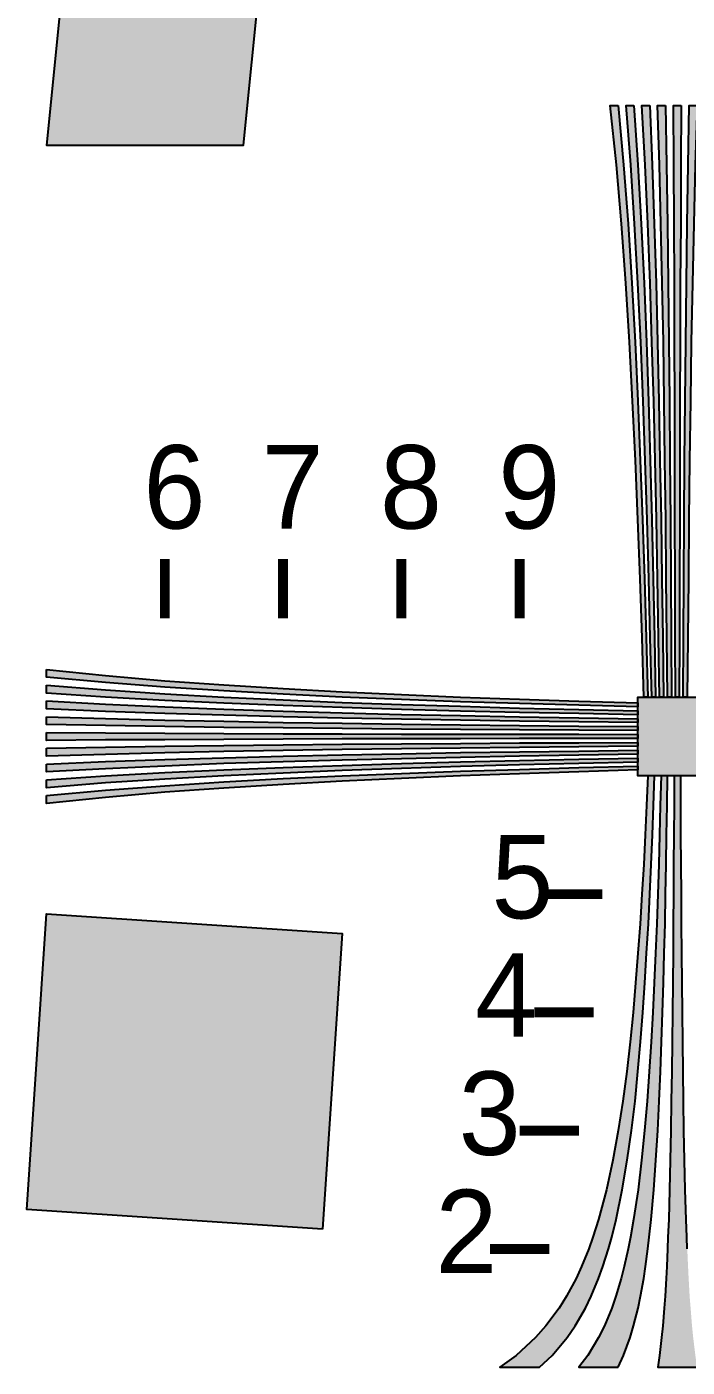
# Model space of a CAD drawing. Header units: millimetres. Extents: x 0 to 297, y 0 to 210.
# Drawn here: x 217.6 to 246.9, y 33.3 to 92.7 of the extents above; entities that cross this region are included whole.
import ezdxf

# ---------------------------------------------------------------- set-up
doc = ezdxf.new("R2010")
doc.units = ezdxf.units.MM
for name, color, linetype in [('LABELS', 7, 'Continuous'), ('PERIPHERY', 7, 'Continuous'), ('SFR', 7, 'Continuous')]:
    doc.layers.add(name, color=color, linetype=linetype)

msp = doc.modelspace()

# ---------------------------------------------------------------- hatches: boundary and pattern name
at = {"layer": 'PERIPHERY', "true_color": 0x000000}
h = msp.add_hatch(color=7, dxfattribs=at)
h.dxf.hatch_style = 1
h.paths.add_polyline_path([(243.817, 89.25), (244.053, 86.625), (244.254, 84), (244.421, 81.375), (244.569, 78.75), (244.692, 76.125), (244.797, 73.5), (244.902, 70.875), (244.98, 68.25), (245.059, 65.625), (245.129, 63), (244.955, 63), (244.876, 65.625), (244.788, 68.25), (244.692, 70.875), (244.578, 73.5), (244.456, 76.125), (244.316, 78.75), (244.15, 81.375), (243.966, 84), (243.738, 86.625), (243.467, 89.25), (243.817, 89.25)])
h = msp.add_hatch(color=7, dxfattribs=at)
h.dxf.hatch_style = 1
h.paths.add_polyline_path([(244.517, 89.25), (244.692, 86.625), (244.84, 84), (244.963, 81.375), (245.068, 78.75), (245.155, 76.125), (245.234, 73.5), (245.313, 70.875), (245.374, 68.25), (245.427, 65.625), (245.479, 63), (245.304, 63), (245.243, 65.625), (245.182, 68.25), (245.103, 70.875), (245.016, 73.5), (244.928, 76.125), (244.815, 78.75), (244.692, 81.375), (244.544, 84), (244.377, 86.625), (244.167, 89.25), (244.517, 89.25)])
h = msp.add_hatch(color=7, dxfattribs=at)
h.dxf.hatch_style = 1
h.paths.add_polyline_path([(245.217, 89.25), (245.331, 86.625), (245.418, 84), (245.497, 81.375), (245.567, 78.75), (245.628, 76.125), (245.672, 73.5), (245.725, 70.875), (245.76, 68.25), (245.794, 65.625), (245.829, 63), (245.655, 63), (245.611, 65.625), (245.567, 68.25), (245.514, 70.875), (245.453, 73.5), (245.392, 76.125), (245.313, 78.75), (245.234, 81.375), (245.129, 84), (245.007, 86.625), (244.867, 89.25), (245.217, 89.25)])
h = msp.add_hatch(color=7, dxfattribs=at)
h.dxf.hatch_style = 1
h.paths.add_polyline_path([(245.917, 89.25), (245.961, 86.625), (246.005, 84), (246.04, 81.375), (246.066, 78.75), (246.092, 76.125), (246.11, 73.5), (246.136, 70.875), (246.153, 68.25), (246.162, 65.625), (246.18, 63), (246.005, 63), (245.979, 65.625), (245.952, 68.25), (245.926, 70.875), (245.891, 73.5), (245.856, 76.125), (245.822, 78.75), (245.769, 81.375), (245.716, 84), (245.646, 86.625), (245.568, 89.25), (245.917, 89.25)])
h = msp.add_hatch(color=7, dxfattribs=at)
h.dxf.hatch_style = 1
h.paths.add_polyline_path([(246.617, 89.25), (246.599, 86.625), (246.591, 84), (246.573, 81.375), (246.564, 78.75), (246.556, 76.125), (246.547, 73.5), (246.547, 70.875), (246.539, 68.25), (246.539, 65.625), (246.53, 63), (246.355, 63), (246.346, 65.625), (246.346, 68.25), (246.338, 70.875), (246.329, 73.5), (246.329, 76.125), (246.32, 78.75), (246.312, 81.375), (246.294, 84), (246.286, 86.625), (246.268, 89.25), (246.617, 89.25)])
h = msp.add_hatch(color=7, dxfattribs=at)
h.dxf.hatch_style = 1
h.paths.add_polyline_path([(247.317, 89.25), (247.238, 86.625), (247.168, 84), (247.116, 81.375), (247.063, 78.75), (247.028, 76.125), (246.984, 73.5), (246.958, 70.875), (246.932, 68.25), (246.905, 65.625), (246.879, 63), (246.704, 63), (246.722, 65.625), (246.73, 68.25), (246.748, 70.875), (246.766, 73.5), (246.792, 76.125), (246.818, 78.75), (246.845, 81.375), (246.879, 84), (246.923, 86.625), (246.967, 89.25), (247.317, 89.25)])
h = msp.add_hatch(color=7, dxfattribs=at)
h.dxf.hatch_style = 1
h.paths.add_polyline_path([(218.442, 64.224), (221.067, 63.953), (223.692, 63.725), (226.317, 63.542), (228.942, 63.375), (231.567, 63.235), (234.192, 63.104), (236.817, 62.999), (239.442, 62.902), (242.067, 62.815), (244.692, 62.736), (244.692, 62.561), (242.067, 62.631), (239.442, 62.71), (236.817, 62.789), (234.192, 62.885), (231.567, 62.999), (228.942, 63.122), (226.317, 63.27), (223.692, 63.436), (221.067, 63.637), (218.442, 63.874), (218.442, 64.224)])
h = msp.add_hatch(color=7, dxfattribs=at)
h.dxf.hatch_style = 1
h.paths.add_polyline_path([(218.442, 63.524), (221.067, 63.314), (223.692, 63.147), (226.317, 62.999), (228.942, 62.877), (231.567, 62.763), (234.192, 62.666), (236.817, 62.588), (239.442, 62.509), (242.067, 62.448), (244.692, 62.387), (244.692, 62.212), (242.067, 62.264), (239.442, 62.317), (236.817, 62.378), (234.192, 62.448), (231.567, 62.536), (228.942, 62.623), (226.317, 62.728), (223.692, 62.85), (221.067, 62.999), (218.442, 63.174), (218.442, 63.524)])
h = msp.add_hatch(color=7, dxfattribs=at)
h.dxf.hatch_style = 1
h.paths.add_polyline_path([(218.442, 62.824), (221.067, 62.684), (223.692, 62.561), (226.317, 62.456), (228.942, 62.378), (231.567, 62.299), (234.192, 62.229), (236.817, 62.176), (239.442, 62.124), (242.067, 62.08), (244.692, 62.036), (244.692, 61.861), (242.067, 61.896), (239.442, 61.931), (236.817, 61.966), (234.192, 62.01), (231.567, 62.062), (228.942, 62.123), (226.317, 62.193), (223.692, 62.272), (221.067, 62.359), (218.442, 62.473), (218.442, 62.824)])
h = msp.add_hatch(color=7, dxfattribs=at)
h.dxf.hatch_style = 1
h.paths.add_polyline_path([(248.192, 59.5), (244.692, 59.5), (244.692, 63), (248.192, 63), (248.192, 59.5)])
h = msp.add_hatch(color=7, dxfattribs=at)
h.dxf.hatch_style = 1
h.paths.add_polyline_path([(218.442, 62.124), (221.067, 62.045), (223.692, 61.975), (226.317, 61.923), (228.942, 61.87), (231.567, 61.835), (234.192, 61.791), (236.817, 61.765), (239.442, 61.739), (242.067, 61.712), (244.692, 61.686), (244.692, 61.511), (242.067, 61.529), (239.442, 61.537), (236.817, 61.555), (234.192, 61.573), (231.567, 61.599), (228.942, 61.625), (226.317, 61.652), (223.692, 61.687), (221.067, 61.73), (218.442, 61.774), (218.442, 62.124)])
h = msp.add_hatch(color=7, dxfattribs=at)
h.dxf.hatch_style = 1
h.paths.add_polyline_path([(218.442, 61.424), (221.067, 61.406), (223.692, 61.398), (226.317, 61.38), (228.942, 61.371), (231.567, 61.363), (234.192, 61.354), (236.817, 61.354), (239.442, 61.345), (242.067, 61.345), (244.692, 61.336), (244.692, 61.162), (242.067, 61.153), (239.442, 61.153), (236.817, 61.144), (234.192, 61.136), (231.567, 61.136), (228.942, 61.127), (226.317, 61.119), (223.692, 61.101), (221.067, 61.092), (218.442, 61.075), (218.442, 61.424)])
h = msp.add_hatch(color=7, dxfattribs=at)
h.dxf.hatch_style = 1
h.paths.add_polyline_path([(218.442, 60.724), (221.067, 60.768), (223.692, 60.812), (226.317, 60.847), (228.942, 60.873), (231.567, 60.899), (234.192, 60.917), (236.817, 60.943), (239.442, 60.96), (242.067, 60.969), (244.692, 60.987), (244.692, 60.812), (242.067, 60.786), (239.442, 60.76), (236.817, 60.733), (234.192, 60.698), (231.567, 60.664), (228.942, 60.629), (226.317, 60.576), (223.692, 60.523), (221.067, 60.453), (218.442, 60.375), (218.442, 60.724)])
h = msp.add_hatch(color=7, dxfattribs=at)
h.dxf.hatch_style = 1
h.paths.add_polyline_path([(218.442, 60.024), (221.067, 60.138), (223.692, 60.225), (226.317, 60.304), (228.942, 60.374), (231.567, 60.435), (234.192, 60.479), (236.817, 60.531), (239.442, 60.566), (242.067, 60.601), (244.692, 60.636), (244.692, 60.461), (242.067, 60.418), (239.442, 60.374), (236.817, 60.321), (234.192, 60.26), (231.567, 60.199), (228.942, 60.12), (226.317, 60.041), (223.692, 59.936), (221.067, 59.814), (218.442, 59.674), (218.442, 60.024)])
h = msp.add_hatch(color=7, dxfattribs=at)
h.dxf.hatch_style = 1
h.paths.add_polyline_path([(218.442, 59.324), (221.067, 59.499), (223.692, 59.647), (226.317, 59.77), (228.942, 59.875), (231.567, 59.963), (234.192, 60.041), (236.817, 60.12), (239.442, 60.181), (242.067, 60.234), (244.692, 60.286), (244.692, 60.111), (242.067, 60.05), (239.442, 59.989), (236.817, 59.91), (234.192, 59.823), (231.567, 59.735), (228.942, 59.622), (226.317, 59.499), (223.692, 59.351), (221.067, 59.184), (218.442, 58.974), (218.442, 59.324)])
h = msp.add_hatch(color=7, dxfattribs=at)
h.dxf.hatch_style = 1
h.paths.add_polyline_path([(218.442, 58.623), (221.067, 58.86), (223.692, 59.061), (226.317, 59.228), (228.942, 59.376), (231.567, 59.499), (234.192, 59.604), (236.817, 59.709), (239.442, 59.787), (242.067, 59.866), (244.692, 59.936), (244.692, 59.762), (242.067, 59.683), (239.442, 59.595), (236.817, 59.499), (234.192, 59.385), (231.567, 59.263), (228.942, 59.123), (226.317, 58.957), (223.692, 58.773), (221.067, 58.545), (218.442, 58.274), (218.442, 58.623)])
h = msp.add_hatch(color=7, dxfattribs=at)
h.dxf.hatch_style = 1
h.paths.add_polyline_path([(240.32, 33.25), (240.88, 33.775), (241.545, 34.563), (241.904, 35.088), (242.359, 35.875), (242.612, 36.4), (242.945, 37.188), (243.137, 37.713), (243.383, 38.5), (243.531, 39.025), (243.724, 39.813), (243.995, 41.125), (244.213, 42.438), (244.406, 43.75), (244.564, 45.063), (244.695, 46.375), (244.809, 47.688), (244.914, 49), (245.001, 50.313), (245.08, 51.625), (245.159, 52.938), (245.22, 54.25), (245.282, 55.563), (245.334, 56.875), (245.378, 58.188), (245.421, 59.5), (245.132, 59.5), (245.072, 58.188), (245.011, 56.875), (244.949, 55.563), (244.87, 54.25), (244.792, 52.938), (244.695, 51.625), (244.59, 50.313), (244.476, 49), (244.345, 47.688), (244.196, 46.375), (244.021, 45.063), (243.82, 43.75), (243.584, 42.438), (243.295, 41.125), (242.945, 39.813), (242.691, 39.025), (242.507, 38.5), (242.192, 37.713), (241.947, 37.188), (241.518, 36.4), (241.194, 35.875), (240.609, 35.088), (240.145, 34.563), (239.287, 33.775), (238.57, 33.25), (240.32, 33.25)])
h = msp.add_hatch(color=7, dxfattribs=at)
h.dxf.hatch_style = 1
h.paths.add_polyline_path([(243.82, 33.25), (244.057, 33.775), (244.346, 34.563), (244.503, 35.088), (244.696, 35.875), (244.801, 36.4), (244.95, 37.188), (245.029, 37.713), (245.134, 38.5), (245.194, 39.025), (245.282, 39.813), (245.396, 41.125), (245.492, 42.438), (245.571, 43.75), (245.641, 45.063), (245.694, 46.375), (245.746, 47.688), (245.79, 49), (245.825, 50.313), (245.86, 51.625), (245.895, 52.938), (245.921, 54.25), (245.948, 55.563), (245.965, 56.875), (245.991, 58.188), (246.009, 59.5), (245.72, 59.5), (245.685, 58.188), (245.65, 56.875), (245.615, 55.563), (245.572, 54.25), (245.527, 52.938), (245.475, 51.625), (245.414, 50.313), (245.353, 49), (245.283, 47.688), (245.195, 46.375), (245.099, 45.063), (244.985, 43.75), (244.853, 42.438), (244.696, 41.125), (244.503, 39.813), (244.363, 39.025), (244.258, 38.5), (244.083, 37.713), (243.943, 37.188), (243.707, 36.4), (243.532, 35.875), (243.208, 35.088), (242.946, 34.563), (242.464, 33.775), (242.071, 33.25), (243.82, 33.25)])
h = msp.add_hatch(color=7, dxfattribs=at)
h.dxf.hatch_style = 1
h.paths.add_polyline_path([(247.321, 33.25), (247.242, 33.775), (247.146, 34.563), (247.093, 35.088), (247.032, 35.875), (246.988, 36.4), (246.944, 37.188), (246.918, 37.713), (246.883, 38.5), (246.865, 39.025), (246.83, 39.813), (246.795, 41.125), (246.76, 42.438), (246.734, 43.75), (246.717, 45.063), (246.699, 46.375), (246.682, 47.688), (246.664, 49), (246.655, 50.313), (246.637, 51.625), (246.629, 52.938), (246.62, 54.25), (246.612, 55.563), (246.603, 56.875), (246.595, 58.188), (246.594, 59.5), (246.297, 59.5), (246.297, 58.188), (246.288, 56.875), (246.279, 55.563), (246.271, 54.25), (246.262, 52.938), (246.254, 51.625), (246.236, 50.313), (246.227, 49), (246.21, 47.688), (246.192, 46.375), (246.174, 45.063), (246.157, 43.75), (246.13, 42.438), (246.095, 41.125), (246.061, 39.813), (246.026, 39.025), (246.008, 38.5), (245.973, 37.713), (245.947, 37.188), (245.895, 36.4), (245.859, 35.875), (245.798, 35.088), (245.746, 34.563), (245.649, 33.775), (245.571, 33.25), (247.321, 33.25)])
at = {"layer": 'SFR', "true_color": 0x000000}
h = msp.add_hatch(color=7, dxfattribs=at)
h.dxf.hatch_style = 1
h.paths.add_polyline_path([(221.942, 122.5), (218.442, 87.5), (227.192, 87.5), (228.682, 102.401), (263.336, 98.935), (262.193, 87.499), (270.942, 87.499), (274.443, 122.499), (265.692, 122.499), (264.202, 107.598), (229.549, 111.064), (230.692, 122.499), (221.942, 122.499), (221.942, 122.5)])
h = msp.add_hatch(color=7, dxfattribs=at)
h.dxf.hatch_style = 1
h.paths.add_polyline_path([(230.693, 39.375), (217.567, 40.25), (218.442, 53.375), (231.568, 52.5), (230.693, 39.375)])

# ---------------------------------------------------------------- linework, layer by layer
at = {"layer": 'PERIPHERY', "color": 250}
for points in [[(243.817, 89.25), (244.053, 86.625), (244.254, 84), (244.421, 81.375), (244.569, 78.75), (244.692, 76.125), (244.797, 73.5), (244.902, 70.875), (244.98, 68.25), (245.059, 65.625), (245.129, 63), (244.955, 63), (244.876, 65.625), (244.788, 68.25), (244.692, 70.875), (244.578, 73.5), (244.456, 76.125), (244.316, 78.75), (244.15, 81.375), (243.966, 84), (243.738, 86.625), (243.467, 89.25), (243.817, 89.25)], [(244.517, 89.25), (244.692, 86.625), (244.84, 84), (244.963, 81.375), (245.068, 78.75), (245.155, 76.125), (245.234, 73.5), (245.313, 70.875), (245.374, 68.25), (245.427, 65.625), (245.479, 63), (245.304, 63), (245.243, 65.625), (245.182, 68.25), (245.103, 70.875), (245.016, 73.5), (244.928, 76.125), (244.815, 78.75), (244.692, 81.375), (244.544, 84), (244.377, 86.625), (244.167, 89.25), (244.517, 89.25)], [(245.217, 89.25), (245.331, 86.625), (245.418, 84), (245.497, 81.375), (245.567, 78.75), (245.628, 76.125), (245.672, 73.5), (245.725, 70.875), (245.76, 68.25), (245.794, 65.625), (245.829, 63), (245.655, 63), (245.611, 65.625), (245.567, 68.25), (245.514, 70.875), (245.453, 73.5), (245.392, 76.125), (245.313, 78.75), (245.234, 81.375), (245.129, 84), (245.007, 86.625), (244.867, 89.25), (245.217, 89.25)], [(245.917, 89.25), (245.961, 86.625), (246.005, 84), (246.04, 81.375), (246.066, 78.75), (246.092, 76.125), (246.11, 73.5), (246.136, 70.875), (246.153, 68.25), (246.162, 65.625), (246.18, 63), (246.005, 63), (245.979, 65.625), (245.952, 68.25), (245.926, 70.875), (245.891, 73.5), (245.856, 76.125), (245.822, 78.75), (245.769, 81.375), (245.716, 84), (245.646, 86.625), (245.568, 89.25), (245.917, 89.25)], [(246.617, 89.25), (246.599, 86.625), (246.591, 84), (246.573, 81.375), (246.564, 78.75), (246.556, 76.125), (246.547, 73.5), (246.547, 70.875), (246.539, 68.25), (246.539, 65.625), (246.53, 63), (246.355, 63), (246.346, 65.625), (246.346, 68.25), (246.338, 70.875), (246.329, 73.5), (246.329, 76.125), (246.32, 78.75), (246.312, 81.375), (246.294, 84), (246.286, 86.625), (246.268, 89.25), (246.617, 89.25)], [(247.317, 89.25), (247.238, 86.625), (247.168, 84), (247.116, 81.375), (247.063, 78.75), (247.028, 76.125), (246.984, 73.5), (246.958, 70.875), (246.932, 68.25), (246.905, 65.625), (246.879, 63), (246.704, 63), (246.722, 65.625), (246.73, 68.25), (246.748, 70.875), (246.766, 73.5), (246.792, 76.125), (246.818, 78.75), (246.845, 81.375), (246.879, 84), (246.923, 86.625), (246.967, 89.25), (247.317, 89.25)], [(218.442, 64.224), (221.067, 63.953), (223.692, 63.725), (226.317, 63.542), (228.942, 63.375), (231.567, 63.235), (234.192, 63.104), (236.817, 62.999), (239.442, 62.902), (242.067, 62.815), (244.692, 62.736), (244.692, 62.561), (242.067, 62.631), (239.442, 62.71), (236.817, 62.789), (234.192, 62.885), (231.567, 62.999), (228.942, 63.122), (226.317, 63.27), (223.692, 63.436), (221.067, 63.637), (218.442, 63.874), (218.442, 64.224)], [(218.442, 63.524), (221.067, 63.314), (223.692, 63.147), (226.317, 62.999), (228.942, 62.877), (231.567, 62.763), (234.192, 62.666), (236.817, 62.588), (239.442, 62.509), (242.067, 62.448), (244.692, 62.387), (244.692, 62.212), (242.067, 62.264), (239.442, 62.317), (236.817, 62.378), (234.192, 62.448), (231.567, 62.536), (228.942, 62.623), (226.317, 62.728), (223.692, 62.85), (221.067, 62.999), (218.442, 63.174), (218.442, 63.524)], [(218.442, 62.824), (221.067, 62.684), (223.692, 62.561), (226.317, 62.456), (228.942, 62.378), (231.567, 62.299), (234.192, 62.229), (236.817, 62.176), (239.442, 62.124), (242.067, 62.08), (244.692, 62.036), (244.692, 61.861), (242.067, 61.896), (239.442, 61.931), (236.817, 61.966), (234.192, 62.01), (231.567, 62.062), (228.942, 62.123), (226.317, 62.193), (223.692, 62.272), (221.067, 62.359), (218.442, 62.473), (218.442, 62.824)], [(248.192, 59.5), (244.692, 59.5), (244.692, 63), (248.192, 63), (248.192, 59.5)], [(218.442, 62.124), (221.067, 62.045), (223.692, 61.975), (226.317, 61.923), (228.942, 61.87), (231.567, 61.835), (234.192, 61.791), (236.817, 61.765), (239.442, 61.739), (242.067, 61.712), (244.692, 61.686), (244.692, 61.511), (242.067, 61.529), (239.442, 61.537), (236.817, 61.555), (234.192, 61.573), (231.567, 61.599), (228.942, 61.625), (226.317, 61.652), (223.692, 61.687), (221.067, 61.73), (218.442, 61.774), (218.442, 62.124)], [(218.442, 61.424), (221.067, 61.406), (223.692, 61.398), (226.317, 61.38), (228.942, 61.371), (231.567, 61.363), (234.192, 61.354), (236.817, 61.354), (239.442, 61.345), (242.067, 61.345), (244.692, 61.336), (244.692, 61.162), (242.067, 61.153), (239.442, 61.153), (236.817, 61.144), (234.192, 61.136), (231.567, 61.136), (228.942, 61.127), (226.317, 61.119), (223.692, 61.101), (221.067, 61.092), (218.442, 61.075), (218.442, 61.424)], [(218.442, 60.724), (221.067, 60.768), (223.692, 60.812), (226.317, 60.847), (228.942, 60.873), (231.567, 60.899), (234.192, 60.917), (236.817, 60.943), (239.442, 60.96), (242.067, 60.969), (244.692, 60.987), (244.692, 60.812), (242.067, 60.786), (239.442, 60.76), (236.817, 60.733), (234.192, 60.698), (231.567, 60.664), (228.942, 60.629), (226.317, 60.576), (223.692, 60.523), (221.067, 60.453), (218.442, 60.375), (218.442, 60.724)], [(218.442, 60.024), (221.067, 60.138), (223.692, 60.225), (226.317, 60.304), (228.942, 60.374), (231.567, 60.435), (234.192, 60.479), (236.817, 60.531), (239.442, 60.566), (242.067, 60.601), (244.692, 60.636), (244.692, 60.461), (242.067, 60.418), (239.442, 60.374), (236.817, 60.321), (234.192, 60.26), (231.567, 60.199), (228.942, 60.12), (226.317, 60.041), (223.692, 59.936), (221.067, 59.814), (218.442, 59.674), (218.442, 60.024)], [(218.442, 59.324), (221.067, 59.499), (223.692, 59.647), (226.317, 59.77), (228.942, 59.875), (231.567, 59.963), (234.192, 60.041), (236.817, 60.12), (239.442, 60.181), (242.067, 60.234), (244.692, 60.286), (244.692, 60.111), (242.067, 60.05), (239.442, 59.989), (236.817, 59.91), (234.192, 59.823), (231.567, 59.735), (228.942, 59.622), (226.317, 59.499), (223.692, 59.351), (221.067, 59.184), (218.442, 58.974), (218.442, 59.324)], [(218.442, 58.623), (221.067, 58.86), (223.692, 59.061), (226.317, 59.228), (228.942, 59.376), (231.567, 59.499), (234.192, 59.604), (236.817, 59.709), (239.442, 59.787), (242.067, 59.866), (244.692, 59.936), (244.692, 59.762), (242.067, 59.683), (239.442, 59.595), (236.817, 59.499), (234.192, 59.385), (231.567, 59.263), (228.942, 59.123), (226.317, 58.957), (223.692, 58.773), (221.067, 58.545), (218.442, 58.274), (218.442, 58.623)], [(240.32, 33.25), (240.88, 33.775), (241.545, 34.563), (241.904, 35.088), (242.359, 35.875), (242.612, 36.4), (242.945, 37.188), (243.137, 37.713), (243.383, 38.5), (243.531, 39.025), (243.724, 39.813), (243.995, 41.125), (244.213, 42.438), (244.406, 43.75), (244.564, 45.063), (244.695, 46.375), (244.809, 47.688), (244.914, 49), (245.001, 50.313), (245.08, 51.625), (245.159, 52.938), (245.22, 54.25), (245.282, 55.563), (245.334, 56.875), (245.378, 58.188), (245.421, 59.5), (245.132, 59.5), (245.072, 58.188), (245.011, 56.875), (244.949, 55.563), (244.87, 54.25), (244.792, 52.938), (244.695, 51.625), (244.59, 50.313), (244.476, 49), (244.345, 47.688), (244.196, 46.375), (244.021, 45.063), (243.82, 43.75), (243.584, 42.438), (243.295, 41.125), (242.945, 39.813), (242.691, 39.025), (242.507, 38.5), (242.192, 37.713), (241.947, 37.188), (241.518, 36.4), (241.194, 35.875), (240.609, 35.088), (240.145, 34.563), (239.287, 33.775), (238.57, 33.25), (240.32, 33.25)], [(243.82, 33.25), (244.057, 33.775), (244.346, 34.563), (244.503, 35.088), (244.696, 35.875), (244.801, 36.4), (244.95, 37.188), (245.029, 37.713), (245.134, 38.5), (245.194, 39.025), (245.282, 39.813), (245.396, 41.125), (245.492, 42.438), (245.571, 43.75), (245.641, 45.063), (245.694, 46.375), (245.746, 47.688), (245.79, 49), (245.825, 50.313), (245.86, 51.625), (245.895, 52.938), (245.921, 54.25), (245.948, 55.563), (245.965, 56.875), (245.991, 58.188), (246.009, 59.5), (245.72, 59.5), (245.685, 58.188), (245.65, 56.875), (245.615, 55.563), (245.572, 54.25), (245.527, 52.938), (245.475, 51.625), (245.414, 50.313), (245.353, 49), (245.283, 47.688), (245.195, 46.375), (245.099, 45.063), (244.985, 43.75), (244.853, 42.438), (244.696, 41.125), (244.503, 39.813), (244.363, 39.025), (244.258, 38.5), (244.083, 37.713), (243.943, 37.188), (243.707, 36.4), (243.532, 35.875), (243.208, 35.088), (242.946, 34.563), (242.464, 33.775), (242.071, 33.25), (243.82, 33.25)]]:
    msp.add_lwpolyline(points, close=True, dxfattribs=at)
at = {"layer": 'PERIPHERY', "color": 250, "lineweight": 35, "const_width": 0.437}
for points in [[(223.692, 69.124), (223.692, 66.499)], [(228.942, 69.124), (228.942, 66.499)], [(234.192, 69.124), (234.192, 66.499)], [(239.442, 69.124), (239.442, 66.499)], [(243.12, 54.25), (240.495, 54.25)], [(242.726, 49), (240.101, 49)], [(242.07, 43.75), (239.445, 43.75)], [(240.757, 38.5), (238.132, 38.5)]]:
    msp.add_lwpolyline(points, dxfattribs=at)
at = {"layer": 'PERIPHERY', "color": 250}
msp.add_lwpolyline([(246.883, 38.5), (246.865, 39.025), (246.83, 39.813), (246.795, 41.125), (246.76, 42.438), (246.734, 43.75), (246.717, 45.063), (246.699, 46.375), (246.682, 47.688), (246.664, 49), (246.655, 50.313), (246.637, 51.625), (246.629, 52.938), (246.62, 54.25), (246.612, 55.563), (246.603, 56.875), (246.595, 58.188), (246.594, 59.5), (246.297, 59.5), (246.297, 58.188), (246.288, 56.875), (246.279, 55.563), (246.271, 54.25), (246.262, 52.938), (246.254, 51.625), (246.236, 50.313), (246.227, 49), (246.21, 47.688), (246.192, 46.375), (246.174, 45.063), (246.157, 43.75), (246.13, 42.438), (246.095, 41.125), (246.061, 39.813), (246.026, 39.025), (246.008, 38.5), (245.973, 37.713), (245.947, 37.188), (245.895, 36.4), (245.859, 35.875), (245.798, 35.088), (245.746, 34.563), (245.649, 33.775), (245.571, 33.25), (247.321, 33.25)], dxfattribs=at)
at = {"layer": 'PERIPHERY', "color": 250, "true_color": 0x000000}
for points in [[(243.817, 89.25), (243.467, 89.25), (243.738, 86.625)], [(243.817, 89.25), (243.738, 86.625), (243.966, 84)], [(243.817, 89.25), (243.966, 84), (244.15, 81.375)], [(243.817, 89.25), (244.15, 81.375), (244.316, 78.75)], [(243.817, 89.25), (244.316, 78.75), (244.456, 76.125)], [(243.817, 89.25), (244.456, 76.125), (245.129, 63)], [(243.817, 89.25), (245.129, 63), (245.059, 65.625)], [(243.817, 89.25), (245.059, 65.625), (244.98, 68.25)], [(243.817, 89.25), (244.98, 68.25), (244.902, 70.875)], [(243.817, 89.25), (244.902, 70.875), (244.797, 73.5)], [(243.817, 89.25), (244.797, 73.5), (244.692, 76.125)], [(243.817, 89.25), (244.692, 76.125), (244.569, 78.75)], [(243.817, 89.25), (244.569, 78.75), (244.421, 81.375)], [(243.817, 89.25), (244.421, 81.375), (244.254, 84)], [(244.254, 84), (244.053, 86.625), (243.817, 89.25)], [(244.517, 89.25), (244.167, 89.25), (244.377, 86.625)], [(244.517, 89.25), (244.377, 86.625), (244.544, 84)], [(244.517, 89.25), (244.544, 84), (244.692, 81.375)], [(244.517, 89.25), (244.692, 81.375), (244.815, 78.75)], [(244.517, 89.25), (244.815, 78.75), (244.928, 76.125)], [(244.517, 89.25), (244.928, 76.125), (245.016, 73.5)], [(244.517, 89.25), (245.016, 73.5), (245.103, 70.875)], [(244.517, 89.25), (245.103, 70.875), (245.479, 63)], [(244.517, 89.25), (245.479, 63), (245.427, 65.625)], [(244.517, 89.25), (245.427, 65.625), (245.374, 68.25)], [(244.517, 89.25), (245.374, 68.25), (245.313, 70.875)], [(244.517, 89.25), (245.313, 70.875), (245.234, 73.5)], [(244.517, 89.25), (245.234, 73.5), (245.155, 76.125)], [(244.517, 89.25), (245.155, 76.125), (245.068, 78.75)], [(244.517, 89.25), (245.068, 78.75), (244.963, 81.375)], [(244.517, 89.25), (244.963, 81.375), (244.84, 84)], [(244.84, 84), (244.692, 86.625), (244.517, 89.25)], [(245.217, 89.25), (244.867, 89.25), (245.007, 86.625)], [(245.217, 89.25), (245.007, 86.625), (245.129, 84)], [(245.217, 89.25), (245.129, 84), (245.234, 81.375)], [(245.217, 89.25), (245.234, 81.375), (245.313, 78.75)], [(245.217, 89.25), (245.313, 78.75), (245.392, 76.125)], [(245.217, 89.25), (245.392, 76.125), (245.453, 73.5)], [(245.217, 89.25), (245.453, 73.5), (245.514, 70.875)], [(245.217, 89.25), (245.514, 70.875), (245.567, 68.25)], [(245.217, 89.25), (245.567, 68.25), (245.611, 65.625)], [(245.217, 89.25), (245.611, 65.625), (245.655, 63)], [(245.217, 89.25), (245.655, 63), (245.829, 63)], [(245.217, 89.25), (245.829, 63), (245.794, 65.625)], [(245.217, 89.25), (245.794, 65.625), (245.76, 68.25)], [(245.217, 89.25), (245.76, 68.25), (245.725, 70.875)], [(245.217, 89.25), (245.725, 70.875), (245.672, 73.5)], [(245.217, 89.25), (245.672, 73.5), (245.628, 76.125)], [(245.217, 89.25), (245.628, 76.125), (245.567, 78.75)], [(245.217, 89.25), (245.567, 78.75), (245.497, 81.375)], [(245.217, 89.25), (245.497, 81.375), (245.418, 84)], [(245.418, 84), (245.331, 86.625), (245.217, 89.25)], [(245.917, 89.25), (245.568, 89.25), (245.646, 86.625)], [(245.917, 89.25), (245.646, 86.625), (245.716, 84)], [(245.917, 89.25), (245.716, 84), (245.769, 81.375)], [(245.917, 89.25), (245.769, 81.375), (245.822, 78.75)], [(245.917, 89.25), (245.822, 78.75), (245.856, 76.125)], [(245.917, 89.25), (245.856, 76.125), (245.891, 73.5)], [(245.917, 89.25), (245.891, 73.5), (245.926, 70.875)], [(245.917, 89.25), (245.926, 70.875), (245.952, 68.25)], [(245.917, 89.25), (245.952, 68.25), (245.979, 65.625)], [(245.917, 89.25), (245.979, 65.625), (246.005, 63)], [(245.917, 89.25), (246.005, 63), (246.18, 63)], [(245.917, 89.25), (246.18, 63), (246.162, 65.625)], [(245.917, 89.25), (246.162, 65.625), (246.153, 68.25)], [(245.917, 89.25), (246.153, 68.25), (246.136, 70.875)], [(245.917, 89.25), (246.136, 70.875), (246.11, 73.5)], [(245.917, 89.25), (246.11, 73.5), (246.092, 76.125)], [(245.917, 89.25), (246.092, 76.125), (246.066, 78.75)], [(245.917, 89.25), (246.066, 78.75), (246.04, 81.375)], [(245.917, 89.25), (246.04, 81.375), (246.005, 84)], [(246.005, 84), (245.961, 86.625), (245.917, 89.25)], [(246.617, 89.25), (246.268, 89.25), (246.286, 86.625)], [(246.617, 89.25), (246.286, 86.625), (246.294, 84)], [(246.617, 89.25), (246.294, 84), (246.312, 81.375)], [(246.617, 89.25), (246.312, 81.375), (246.32, 78.75)], [(246.617, 89.25), (246.32, 78.75), (246.329, 76.125)], [(246.617, 89.25), (246.329, 76.125), (246.329, 73.5)], [(246.617, 89.25), (246.329, 73.5), (246.338, 70.875)], [(246.617, 89.25), (246.338, 70.875), (246.346, 68.25)], [(246.617, 89.25), (246.346, 68.25), (246.346, 65.625)], [(246.617, 89.25), (246.346, 65.625), (246.355, 63)], [(246.355, 63), (246.599, 86.625), (246.617, 89.25)], [(247.317, 89.25), (246.766, 73.5), (246.748, 70.875)], [(246.748, 70.875), (247.238, 86.625), (247.317, 89.25)], [(247.317, 89.25), (246.792, 76.125), (246.766, 73.5)], [(247.317, 89.25), (246.818, 78.75), (246.792, 76.125)], [(247.317, 89.25), (246.845, 81.375), (246.818, 78.75)], [(247.317, 89.25), (246.879, 84), (246.845, 81.375)], [(246.355, 63), (246.591, 84), (246.599, 86.625)], [(246.748, 70.875), (247.168, 84), (247.238, 86.625)], [(246.355, 63), (246.573, 81.375), (246.591, 84)], [(246.748, 70.875), (247.116, 81.375), (247.168, 84)], [(246.355, 63), (246.564, 78.75), (246.573, 81.375)], [(246.748, 70.875), (247.063, 78.75), (247.116, 81.375)], [(246.355, 63), (246.556, 76.125), (246.564, 78.75)], [(246.748, 70.875), (247.028, 76.125), (247.063, 78.75)], [(244.456, 76.125), (244.578, 73.5), (245.129, 63)], [(246.355, 63), (246.547, 73.5), (246.556, 76.125)], [(246.748, 70.875), (246.984, 73.5), (247.028, 76.125)], [(244.578, 73.5), (244.692, 70.875), (245.129, 63)], [(246.355, 63), (246.547, 70.875), (246.547, 73.5)], [(246.748, 70.875), (246.958, 70.875), (246.984, 73.5)], [(244.692, 70.875), (244.788, 68.25), (245.129, 63)], [(245.103, 70.875), (245.182, 68.25), (245.479, 63)], [(246.355, 63), (246.539, 68.25), (246.547, 70.875)], [(246.748, 70.875), (246.73, 68.25), (246.722, 65.625)], [(246.748, 70.875), (246.722, 65.625), (246.879, 63)], [(246.748, 70.875), (246.879, 63), (246.905, 65.625)], [(246.748, 70.875), (246.905, 65.625), (246.932, 68.25)], [(246.748, 70.875), (246.932, 68.25), (246.958, 70.875)], [(244.788, 68.25), (244.876, 65.625), (245.129, 63)], [(245.182, 68.25), (245.243, 65.625), (245.479, 63)], [(246.355, 63), (246.539, 65.625), (246.539, 68.25)], [(244.876, 65.625), (244.955, 63), (245.129, 63)], [(245.243, 65.625), (245.304, 63), (245.479, 63)], [(246.355, 63), (246.53, 63), (246.539, 65.625)], [(246.722, 65.625), (246.704, 63), (246.879, 63)], [(218.442, 64.224), (218.442, 63.874), (221.067, 63.637)], [(218.442, 64.224), (221.067, 63.637), (223.692, 63.436)], [(218.442, 64.224), (223.692, 63.436), (226.317, 63.27)], [(218.442, 64.224), (226.317, 63.27), (228.942, 63.122)], [(228.942, 63.122), (221.067, 63.953), (218.442, 64.224)], [(228.942, 63.122), (223.692, 63.725), (221.067, 63.953)], [(228.942, 63.122), (226.317, 63.542), (223.692, 63.725)], [(218.442, 63.524), (218.442, 63.174), (221.067, 62.999)], [(218.442, 63.524), (221.067, 62.999), (223.692, 62.85)], [(218.442, 63.524), (223.692, 62.85), (226.317, 62.728)], [(218.442, 63.524), (226.317, 62.728), (228.942, 62.623)], [(228.942, 62.623), (221.067, 63.314), (218.442, 63.524)], [(228.942, 62.623), (223.692, 63.147), (221.067, 63.314)], [(228.942, 62.623), (226.317, 62.999), (223.692, 63.147)], [(228.942, 63.122), (228.942, 63.375), (226.317, 63.542)], [(228.942, 63.122), (231.567, 63.235), (228.942, 63.375)], [(228.942, 63.122), (234.192, 63.104), (231.567, 63.235)], [(228.942, 63.122), (231.567, 62.999), (234.192, 62.885)], [(228.942, 63.122), (234.192, 62.885), (236.817, 62.789)], [(228.942, 63.122), (236.817, 62.789), (239.442, 62.71)], [(228.942, 63.122), (239.442, 62.71), (242.067, 62.631)], [(228.942, 63.122), (242.067, 62.631), (244.692, 62.561)], [(228.942, 63.122), (244.692, 62.561), (244.692, 62.736)], [(228.942, 63.122), (244.692, 62.736), (242.067, 62.815)], [(228.942, 63.122), (242.067, 62.815), (239.442, 62.902)], [(228.942, 63.122), (239.442, 62.902), (236.817, 62.999)], [(228.942, 63.122), (236.817, 62.999), (234.192, 63.104)], [(218.442, 62.824), (218.442, 62.473), (221.067, 62.359)], [(218.442, 62.824), (221.067, 62.359), (223.692, 62.272)], [(218.442, 62.824), (223.692, 62.272), (226.317, 62.193)], [(218.442, 62.824), (226.317, 62.193), (228.942, 62.123)], [(218.442, 62.824), (228.942, 62.123), (231.567, 62.062)], [(231.567, 62.062), (221.067, 62.684), (218.442, 62.824)], [(231.567, 62.062), (223.692, 62.561), (221.067, 62.684)], [(231.567, 62.062), (226.317, 62.456), (223.692, 62.561)], [(228.942, 62.623), (228.942, 62.877), (226.317, 62.999)], [(228.942, 62.623), (231.567, 62.763), (228.942, 62.877)], [(228.942, 62.623), (234.192, 62.666), (231.567, 62.763)], [(228.942, 62.623), (236.817, 62.588), (234.192, 62.666)], [(228.942, 62.623), (231.567, 62.536), (236.817, 62.378)], [(228.942, 62.623), (236.817, 62.378), (239.442, 62.317)], [(228.942, 62.623), (239.442, 62.317), (242.067, 62.264)], [(228.942, 62.623), (242.067, 62.264), (244.692, 62.212)], [(228.942, 62.623), (244.692, 62.212), (244.692, 62.387)], [(228.942, 62.623), (244.692, 62.387), (242.067, 62.448)], [(228.942, 62.623), (242.067, 62.448), (239.442, 62.509)], [(228.942, 62.623), (239.442, 62.509), (236.817, 62.588)], [(231.567, 62.536), (234.192, 62.448), (236.817, 62.378)], [(248.192, 59.5), (248.192, 63), (244.692, 63)], [(244.692, 63), (244.692, 59.5), (248.192, 59.5)], [(218.442, 62.124), (218.442, 61.774), (221.067, 61.73)], [(218.442, 62.124), (221.067, 61.73), (223.692, 61.687)], [(218.442, 62.124), (223.692, 61.687), (226.317, 61.652)], [(218.442, 62.124), (226.317, 61.652), (228.942, 61.625)], [(218.442, 62.124), (228.942, 61.625), (231.567, 61.599)], [(218.442, 62.124), (231.567, 61.599), (234.192, 61.573)], [(218.442, 62.124), (234.192, 61.573), (236.817, 61.555)], [(236.817, 61.555), (221.067, 62.045), (218.442, 62.124)], [(236.817, 61.555), (223.692, 61.975), (221.067, 62.045)], [(236.817, 61.555), (226.317, 61.923), (223.692, 61.975)], [(231.567, 62.062), (228.942, 62.378), (226.317, 62.456)], [(236.817, 61.555), (228.942, 61.87), (226.317, 61.923)], [(231.567, 62.062), (231.567, 62.299), (228.942, 62.378)], [(231.567, 62.062), (234.192, 62.229), (231.567, 62.299)], [(231.567, 62.062), (236.817, 62.176), (234.192, 62.229)], [(231.567, 62.062), (239.442, 62.124), (236.817, 62.176)], [(231.567, 62.062), (242.067, 62.08), (239.442, 62.124)], [(231.567, 62.062), (244.692, 62.036), (242.067, 62.08)], [(231.567, 62.062), (234.192, 62.01), (236.817, 61.966)], [(231.567, 62.062), (236.817, 61.966), (239.442, 61.931)], [(231.567, 62.062), (239.442, 61.931), (242.067, 61.896)], [(231.567, 62.062), (242.067, 61.896), (244.692, 61.861)], [(231.567, 62.062), (244.692, 61.861), (244.692, 62.036)], [(218.442, 61.424), (218.442, 61.075), (221.067, 61.092)], [(218.442, 61.424), (221.067, 61.092), (223.692, 61.101)], [(218.442, 61.424), (223.692, 61.101), (226.317, 61.119)], [(218.442, 61.424), (226.317, 61.119), (228.942, 61.127)], [(218.442, 61.424), (228.942, 61.127), (231.567, 61.136)], [(218.442, 61.424), (231.567, 61.136), (234.192, 61.136)], [(218.442, 61.424), (234.192, 61.136), (236.817, 61.144)], [(218.442, 61.424), (236.817, 61.144), (239.442, 61.153)], [(218.442, 61.424), (239.442, 61.153), (242.067, 61.153)], [(218.442, 61.424), (242.067, 61.153), (244.692, 61.162)], [(244.692, 61.162), (221.067, 61.406), (218.442, 61.424)], [(244.692, 61.162), (223.692, 61.398), (221.067, 61.406)], [(244.692, 61.162), (226.317, 61.38), (223.692, 61.398)], [(244.692, 61.162), (228.942, 61.371), (226.317, 61.38)], [(236.817, 61.555), (231.567, 61.835), (228.942, 61.87)], [(244.692, 61.162), (231.567, 61.363), (228.942, 61.371)], [(236.817, 61.555), (234.192, 61.791), (231.567, 61.835)], [(244.692, 61.162), (234.192, 61.354), (231.567, 61.363)], [(236.817, 61.555), (236.817, 61.765), (234.192, 61.791)], [(244.692, 61.162), (236.817, 61.354), (234.192, 61.354)], [(236.817, 61.555), (239.442, 61.739), (236.817, 61.765)], [(236.817, 61.555), (242.067, 61.712), (239.442, 61.739)], [(236.817, 61.555), (244.692, 61.686), (242.067, 61.712)], [(236.817, 61.555), (242.067, 61.529), (244.692, 61.686)], [(236.817, 61.555), (239.442, 61.537), (242.067, 61.529)], [(244.692, 61.162), (239.442, 61.345), (236.817, 61.354)], [(244.692, 61.162), (242.067, 61.345), (239.442, 61.345)], [(242.067, 61.529), (244.692, 61.511), (244.692, 61.686)], [(244.692, 61.162), (244.692, 61.336), (242.067, 61.345)], [(218.442, 60.724), (244.692, 60.812), (244.692, 60.987)], [(218.442, 60.724), (244.692, 60.987), (242.067, 60.969)], [(218.442, 60.724), (242.067, 60.969), (239.442, 60.96)], [(218.442, 60.724), (239.442, 60.96), (236.817, 60.943)], [(218.442, 60.724), (236.817, 60.943), (234.192, 60.917)], [(218.442, 60.724), (234.192, 60.917), (231.567, 60.899)], [(218.442, 60.724), (231.567, 60.899), (228.942, 60.873)], [(218.442, 60.724), (228.942, 60.873), (226.317, 60.847)], [(218.442, 60.724), (226.317, 60.847), (223.692, 60.812)], [(218.442, 60.724), (242.067, 60.786), (244.692, 60.812)], [(223.692, 60.812), (221.067, 60.768), (218.442, 60.724)], [(218.442, 60.724), (239.442, 60.76), (242.067, 60.786)], [(218.442, 60.724), (236.817, 60.733), (239.442, 60.76)], [(218.442, 60.724), (234.192, 60.698), (236.817, 60.733)], [(218.442, 60.724), (218.442, 60.375), (221.067, 60.453)], [(218.442, 60.724), (221.067, 60.453), (223.692, 60.523)], [(218.442, 60.724), (223.692, 60.523), (226.317, 60.576)], [(218.442, 60.724), (226.317, 60.576), (228.942, 60.629)], [(218.442, 60.724), (228.942, 60.629), (231.567, 60.664)], [(218.442, 60.724), (231.567, 60.664), (234.192, 60.698)], [(218.442, 60.024), (244.692, 60.461), (244.692, 60.636)], [(218.442, 60.024), (244.692, 60.636), (242.067, 60.601)], [(218.442, 60.024), (242.067, 60.601), (239.442, 60.566)], [(218.442, 60.024), (239.442, 60.566), (236.817, 60.531)], [(218.442, 60.024), (236.817, 60.531), (234.192, 60.479)], [(218.442, 60.024), (234.192, 60.479), (231.567, 60.435)], [(218.442, 60.024), (242.067, 60.418), (244.692, 60.461)], [(218.442, 60.024), (231.567, 60.435), (228.942, 60.374)], [(218.442, 60.024), (239.442, 60.374), (242.067, 60.418)], [(218.442, 60.024), (236.817, 60.321), (239.442, 60.374)], [(218.442, 60.024), (228.942, 60.374), (226.317, 60.304)], [(218.442, 60.024), (234.192, 60.26), (236.817, 60.321)], [(218.442, 60.024), (226.317, 60.304), (223.692, 60.225)], [(218.442, 59.324), (236.817, 59.91), (244.692, 60.286)], [(218.442, 59.324), (244.692, 60.286), (242.067, 60.234)], [(218.442, 60.024), (231.567, 60.199), (234.192, 60.26)], [(218.442, 59.324), (242.067, 60.234), (239.442, 60.181)], [(223.692, 60.225), (221.067, 60.138), (218.442, 60.024)], [(218.442, 60.024), (228.942, 60.12), (231.567, 60.199)], [(218.442, 59.324), (239.442, 60.181), (236.817, 60.12)], [(218.442, 60.024), (226.317, 60.041), (228.942, 60.12)], [(218.442, 59.324), (236.817, 60.12), (234.192, 60.041)], [(236.817, 59.91), (239.442, 59.989), (244.692, 60.286)], [(239.442, 59.989), (242.067, 60.05), (244.692, 60.286)], [(242.067, 60.05), (244.692, 60.111), (244.692, 60.286)], [(218.442, 60.024), (223.692, 59.936), (226.317, 60.041)], [(218.442, 59.324), (234.192, 60.041), (231.567, 59.963)], [(218.442, 60.024), (218.442, 59.674), (221.067, 59.814)], [(218.442, 60.024), (221.067, 59.814), (223.692, 59.936)], [(218.442, 59.324), (231.567, 59.963), (228.942, 59.875)], [(218.442, 58.623), (231.567, 59.263), (244.692, 59.936)], [(218.442, 58.623), (244.692, 59.936), (242.067, 59.866)], [(218.442, 59.324), (234.192, 59.823), (236.817, 59.91)], [(218.442, 59.324), (228.942, 59.875), (226.317, 59.77)], [(218.442, 58.623), (242.067, 59.866), (239.442, 59.787)], [(218.442, 59.324), (231.567, 59.735), (234.192, 59.823)], [(218.442, 58.623), (239.442, 59.787), (236.817, 59.709)], [(218.442, 59.324), (226.317, 59.77), (223.692, 59.647)], [(218.442, 59.324), (228.942, 59.622), (231.567, 59.735)], [(218.442, 58.623), (236.817, 59.709), (234.192, 59.604)], [(223.692, 59.647), (221.067, 59.499), (218.442, 59.324)], [(218.442, 59.324), (226.317, 59.499), (228.942, 59.622)], [(218.442, 58.623), (234.192, 59.604), (231.567, 59.499)], [(231.567, 59.263), (234.192, 59.385), (244.692, 59.936)], [(234.192, 59.385), (236.817, 59.499), (244.692, 59.936)], [(236.817, 59.499), (239.442, 59.595), (244.692, 59.936)], [(239.442, 59.595), (242.067, 59.683), (244.692, 59.936)], [(242.067, 59.683), (244.692, 59.762), (244.692, 59.936)], [(244.801, 36.4), (245.991, 58.188), (246.009, 59.5)], [(244.801, 36.4), (246.009, 59.5), (245.475, 51.625)], [(244.914, 49), (245.378, 58.188), (245.421, 59.5)], [(244.914, 49), (245.421, 59.5), (245.132, 59.5)], [(244.914, 49), (245.132, 59.5), (245.072, 58.188)], [(246.009, 59.5), (245.527, 52.938), (245.475, 51.625)], [(246.009, 59.5), (245.572, 54.25), (245.527, 52.938)], [(246.009, 59.5), (245.615, 55.563), (245.572, 54.25)], [(246.009, 59.5), (245.65, 56.875), (245.615, 55.563)], [(246.009, 59.5), (245.685, 58.188), (245.65, 56.875)], [(246.009, 59.5), (245.72, 59.5), (245.685, 58.188)], [(246.595, 58.188), (246.594, 59.5), (246.297, 59.5)], [(246.603, 56.875), (246.595, 58.188), (246.297, 59.5)], [(246.62, 54.25), (246.603, 56.875), (246.297, 59.5)], [(246.637, 51.625), (246.62, 54.25), (246.297, 59.5)], [(246.664, 49), (246.637, 51.625), (246.297, 59.5)], [(246.682, 47.688), (246.664, 49), (246.297, 59.5)], [(246.699, 46.375), (246.682, 47.688), (246.297, 59.5)], [(246.717, 45.063), (246.699, 46.375), (246.297, 59.5)], [(246.734, 43.75), (246.717, 45.063), (246.297, 59.5)], [(246.76, 42.438), (246.734, 43.75), (246.297, 59.5)], [(246.795, 41.125), (246.76, 42.438), (246.297, 59.5)], [(246.795, 41.125), (246.297, 59.5), (246.297, 58.188)], [(218.442, 59.324), (223.692, 59.351), (226.317, 59.499)], [(218.442, 58.623), (231.567, 59.499), (228.942, 59.376)], [(218.442, 58.623), (228.942, 59.376), (226.317, 59.228)], [(218.442, 59.324), (221.067, 59.184), (223.692, 59.351)], [(218.442, 59.324), (218.442, 58.974), (221.067, 59.184)], [(218.442, 58.623), (228.942, 59.123), (231.567, 59.263)], [(218.442, 58.623), (226.317, 59.228), (223.692, 59.061)], [(218.442, 58.623), (226.317, 58.957), (228.942, 59.123)], [(223.692, 59.061), (221.067, 58.86), (218.442, 58.623)], [(218.442, 58.623), (223.692, 58.773), (226.317, 58.957)], [(218.442, 58.623), (221.067, 58.545), (223.692, 58.773)], [(218.442, 58.623), (218.442, 58.274), (221.067, 58.545)], [(244.801, 36.4), (245.965, 56.875), (245.991, 58.188)], [(244.914, 49), (245.334, 56.875), (245.378, 58.188)], [(244.914, 49), (245.072, 58.188), (245.011, 56.875)], [(246.795, 41.125), (246.297, 58.188), (246.288, 56.875)], [(244.801, 36.4), (245.948, 55.563), (245.965, 56.875)], [(244.914, 49), (245.282, 55.563), (245.334, 56.875)], [(244.914, 49), (245.011, 56.875), (244.949, 55.563)], [(246.795, 41.125), (246.288, 56.875), (246.279, 55.563)], [(246.62, 54.25), (246.612, 55.563), (246.603, 56.875)], [(244.801, 36.4), (245.921, 54.25), (245.948, 55.563)], [(244.914, 49), (244.949, 55.563), (244.87, 54.25)], [(244.914, 49), (245.22, 54.25), (245.282, 55.563)], [(246.795, 41.125), (246.279, 55.563), (246.271, 54.25)], [(244.914, 49), (244.87, 54.25), (244.792, 52.938)], [(244.801, 36.4), (245.895, 52.938), (245.921, 54.25)], [(244.914, 49), (245.159, 52.938), (245.22, 54.25)], [(246.795, 41.125), (246.271, 54.25), (246.262, 52.938)], [(246.637, 51.625), (246.629, 52.938), (246.62, 54.25)], [(244.914, 49), (244.792, 52.938), (244.695, 51.625)], [(244.801, 36.4), (245.86, 51.625), (245.895, 52.938)], [(244.914, 49), (245.08, 51.625), (245.159, 52.938)], [(246.795, 41.125), (246.262, 52.938), (246.254, 51.625)], [(244.914, 49), (244.695, 51.625), (244.59, 50.313)], [(244.801, 36.4), (245.825, 50.313), (245.86, 51.625)], [(244.801, 36.4), (245.475, 51.625), (245.414, 50.313)], [(244.914, 49), (245.001, 50.313), (245.08, 51.625)], [(246.795, 41.125), (246.254, 51.625), (246.236, 50.313)], [(246.664, 49), (246.655, 50.313), (246.637, 51.625)], [(244.914, 49), (244.59, 50.313), (244.476, 49)], [(244.801, 36.4), (245.79, 49), (245.825, 50.313)], [(244.801, 36.4), (245.414, 50.313), (245.353, 49)], [(246.795, 41.125), (246.236, 50.313), (246.227, 49)], [(242.359, 35.875), (244.809, 47.688), (244.914, 49)], [(242.359, 35.875), (244.914, 49), (243.584, 42.438)], [(244.914, 49), (243.82, 43.75), (243.584, 42.438)], [(244.914, 49), (244.021, 45.063), (243.82, 43.75)], [(244.914, 49), (244.196, 46.375), (244.021, 45.063)], [(244.914, 49), (244.345, 47.688), (244.196, 46.375)], [(244.914, 49), (244.476, 49), (244.345, 47.688)], [(244.801, 36.4), (245.746, 47.688), (245.79, 49)], [(244.801, 36.4), (245.353, 49), (245.283, 47.688)], [(246.795, 41.125), (246.227, 49), (246.21, 47.688)], [(242.359, 35.875), (244.695, 46.375), (244.809, 47.688)], [(244.801, 36.4), (245.694, 46.375), (245.746, 47.688)], [(244.801, 36.4), (245.283, 47.688), (245.195, 46.375)], [(246.795, 41.125), (246.21, 47.688), (246.192, 46.375)], [(242.359, 35.875), (244.564, 45.063), (244.695, 46.375)], [(244.801, 36.4), (245.641, 45.063), (245.694, 46.375)], [(244.801, 36.4), (245.195, 46.375), (245.099, 45.063)], [(246.795, 41.125), (246.192, 46.375), (246.174, 45.063)], [(242.359, 35.875), (244.406, 43.75), (244.564, 45.063)], [(244.801, 36.4), (245.571, 43.75), (245.641, 45.063)], [(244.801, 36.4), (245.099, 45.063), (244.985, 43.75)], [(246.795, 41.125), (246.174, 45.063), (246.157, 43.75)], [(242.359, 35.875), (244.213, 42.438), (244.406, 43.75)], [(244.801, 36.4), (245.492, 42.438), (245.571, 43.75)], [(244.801, 36.4), (244.985, 43.75), (244.853, 42.438)], [(246.795, 41.125), (246.157, 43.75), (246.13, 42.438)], [(242.359, 35.875), (243.995, 41.125), (244.213, 42.438)], [(242.359, 35.875), (243.584, 42.438), (243.295, 41.125)], [(244.801, 36.4), (244.853, 42.438), (244.696, 41.125)], [(244.801, 36.4), (245.396, 41.125), (245.492, 42.438)], [(246.795, 41.125), (246.13, 42.438), (246.095, 41.125)], [(242.359, 35.875), (243.724, 39.813), (243.995, 41.125)], [(242.359, 35.875), (243.295, 41.125), (242.945, 39.813)], [(244.801, 36.4), (244.696, 41.125), (244.503, 39.813)], [(244.801, 36.4), (245.282, 39.813), (245.396, 41.125)], [(245.571, 33.25), (246.83, 39.813), (246.795, 41.125)], [(246.795, 41.125), (245.649, 33.775), (245.571, 33.25)], [(246.795, 41.125), (245.746, 34.563), (245.649, 33.775)], [(246.795, 41.125), (245.798, 35.088), (245.746, 34.563)], [(246.795, 41.125), (245.859, 35.875), (245.798, 35.088)], [(246.795, 41.125), (245.895, 36.4), (245.859, 35.875)], [(246.795, 41.125), (245.947, 37.188), (245.895, 36.4)], [(246.795, 41.125), (245.973, 37.713), (245.947, 37.188)], [(246.795, 41.125), (246.008, 38.5), (245.973, 37.713)], [(246.795, 41.125), (246.026, 39.025), (246.008, 38.5)], [(246.795, 41.125), (246.061, 39.813), (246.026, 39.025)], [(246.795, 41.125), (246.095, 41.125), (246.061, 39.813)], [(242.359, 35.875), (243.531, 39.025), (243.724, 39.813)], [(242.359, 35.875), (242.945, 39.813), (242.691, 39.025)], [(244.801, 36.4), (244.503, 39.813), (244.363, 39.025)], [(244.801, 36.4), (245.194, 39.025), (245.282, 39.813)], [(245.571, 33.25), (246.865, 39.025), (246.83, 39.813)], [(242.359, 35.875), (243.383, 38.5), (243.531, 39.025)], [(242.359, 35.875), (242.691, 39.025), (242.507, 38.5)], [(244.801, 36.4), (244.363, 39.025), (244.258, 38.5)], [(244.801, 36.4), (245.134, 38.5), (245.194, 39.025)], [(245.571, 33.25), (246.883, 38.5), (246.865, 39.025)], [(242.359, 35.875), (242.507, 38.5), (242.192, 37.713)], [(242.359, 35.875), (243.137, 37.713), (243.383, 38.5)], [(244.801, 36.4), (244.258, 38.5), (244.083, 37.713)], [(244.801, 36.4), (245.029, 37.713), (245.134, 38.5)], [(245.571, 33.25), (246.918, 37.713), (246.883, 38.5)], [(242.359, 35.875), (242.192, 37.713), (241.947, 37.188)], [(242.359, 35.875), (242.945, 37.188), (243.137, 37.713)], [(244.801, 36.4), (244.083, 37.713), (243.943, 37.188)], [(244.801, 36.4), (244.95, 37.188), (245.029, 37.713)], [(245.571, 33.25), (246.944, 37.188), (246.918, 37.713)], [(242.359, 35.875), (241.947, 37.188), (241.518, 36.4)], [(242.359, 35.875), (242.612, 36.4), (242.945, 37.188)], [(244.801, 36.4), (243.943, 37.188), (243.707, 36.4)], [(245.571, 33.25), (246.988, 36.4), (246.944, 37.188)], [(242.359, 35.875), (241.518, 36.4), (241.194, 35.875)], [(242.071, 33.25), (244.696, 35.875), (244.801, 36.4)], [(244.801, 36.4), (242.464, 33.775), (242.071, 33.25)], [(244.801, 36.4), (242.946, 34.563), (242.464, 33.775)], [(244.801, 36.4), (243.208, 35.088), (242.946, 34.563)], [(244.801, 36.4), (243.532, 35.875), (243.208, 35.088)], [(244.801, 36.4), (243.707, 36.4), (243.532, 35.875)], [(245.571, 33.25), (247.032, 35.875), (246.988, 36.4)], [(238.57, 33.25), (241.904, 35.088), (242.359, 35.875)], [(242.359, 35.875), (239.287, 33.775), (238.57, 33.25)], [(242.359, 35.875), (240.145, 34.563), (239.287, 33.775)], [(242.359, 35.875), (240.609, 35.088), (240.145, 34.563)], [(242.359, 35.875), (241.194, 35.875), (240.609, 35.088)], [(242.071, 33.25), (244.503, 35.088), (244.696, 35.875)], [(245.571, 33.25), (247.093, 35.088), (247.032, 35.875)], [(238.57, 33.25), (241.545, 34.563), (241.904, 35.088)], [(238.57, 33.25), (240.88, 33.775), (241.545, 34.563)], [(242.071, 33.25), (244.346, 34.563), (244.503, 35.088)], [(242.071, 33.25), (244.057, 33.775), (244.346, 34.563)], [(245.571, 33.25), (247.146, 34.563), (247.093, 35.088)], [(245.571, 33.25), (247.242, 33.775), (247.146, 34.563)], [(238.57, 33.25), (240.32, 33.25), (240.88, 33.775)], [(242.071, 33.25), (243.82, 33.25), (244.057, 33.775)], [(245.571, 33.25), (247.321, 33.25), (247.242, 33.775)]]:
    msp.add_solid(points, dxfattribs=at)
at = {"layer": 'SFR', "color": 250}
for points in [[(221.942, 122.5), (218.442, 87.5), (227.192, 87.5), (228.682, 102.401), (263.336, 98.935), (262.193, 87.499), (270.942, 87.499), (274.443, 122.499), (265.692, 122.499), (264.202, 107.598), (229.549, 111.064), (230.692, 122.499), (221.942, 122.499), (221.942, 122.5)], [(230.693, 39.375), (217.567, 40.25), (218.442, 53.375), (231.568, 52.5), (230.693, 39.375)]]:
    msp.add_lwpolyline(points, close=True, dxfattribs=at)
at = {"layer": 'SFR', "color": 250, "true_color": 0x000000}
for points in [[(221.942, 122.499), (221.942, 122.5), (218.442, 87.5)], [(221.942, 122.499), (218.442, 87.5), (227.192, 87.5)], [(221.942, 122.499), (227.192, 87.5), (228.682, 102.401)], [(218.442, 53.375), (217.567, 40.25), (230.693, 39.375)], [(230.693, 39.375), (231.568, 52.5), (218.442, 53.375)]]:
    msp.add_solid(points, dxfattribs=at)

# ---------------------------------------------------------------- texts
at = {"layer": 'LABELS', "color": 250}
for s, p in [('6', (222.742, 70.476)), ('7', (227.992, 70.476)), ('8', (233.242, 70.476)), ('9', (238.492, 70.476)), ('5', (238.189, 53.174)), ('4', (237.463, 47.924)), ('3', (236.737, 42.674)), ('2', (235.702, 37.424))]:
    msp.add_text(s, height=3.704, dxfattribs=at).set_placement(p)

doc.saveas('drawing.dxf')
